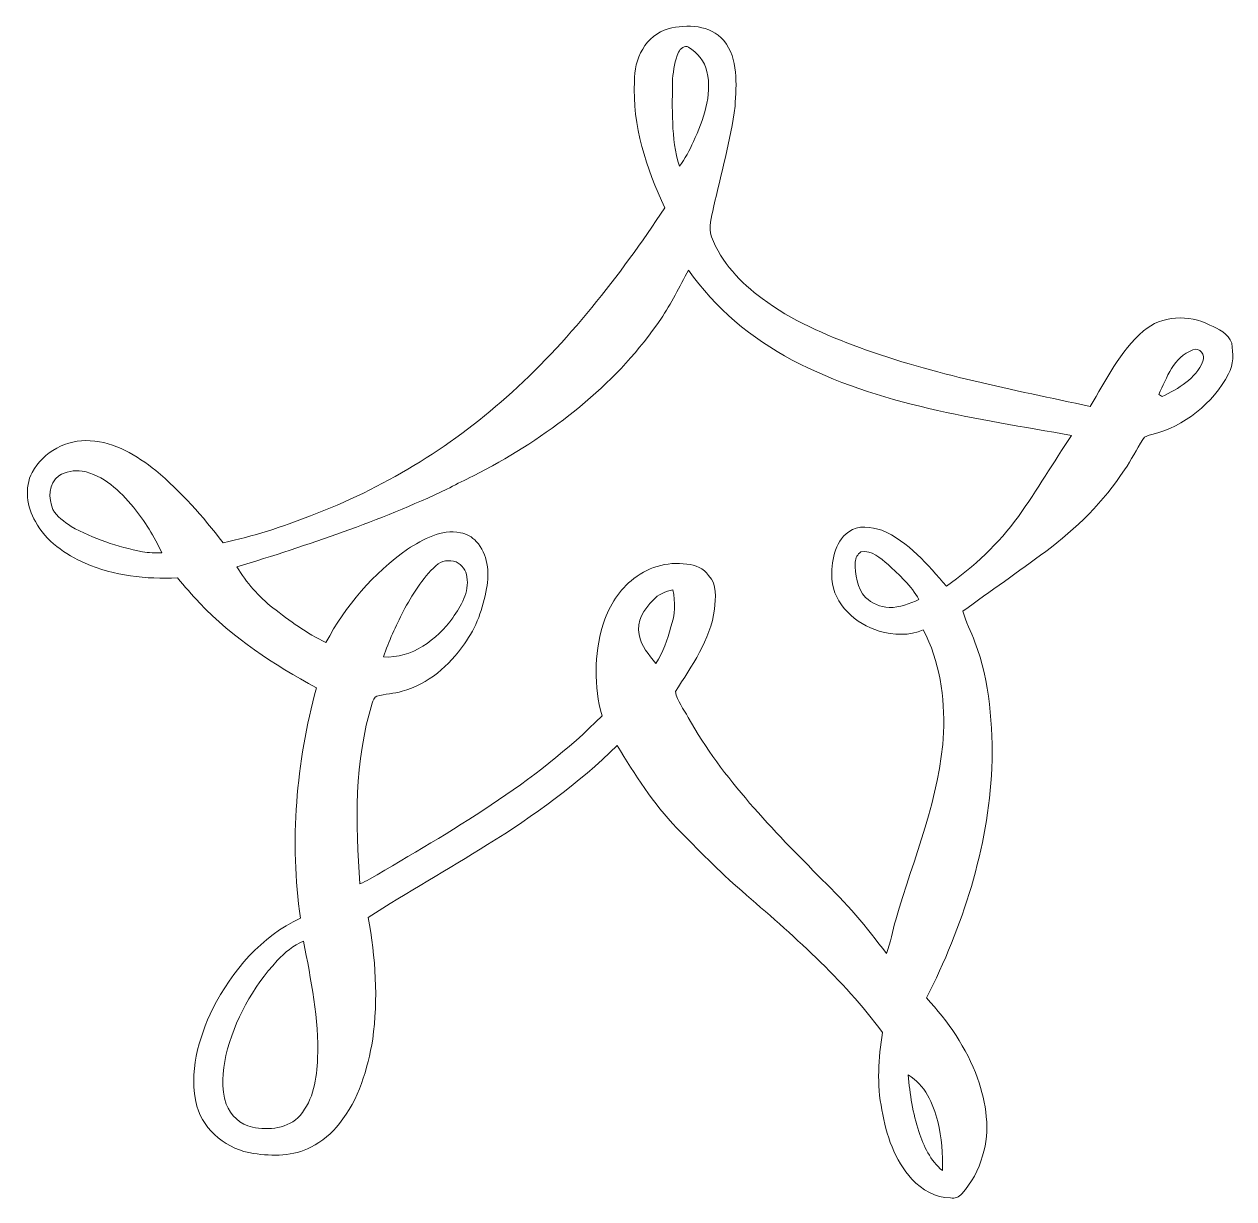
# Model space of a CAD drawing. Header units: centimetres. Extents: x -16.4 to 16.3, y -15.8 to 15.9.
import ezdxf

# ---------------------------------------------------------------- set-up
doc = ezdxf.new("R2010")
doc.units = ezdxf.units.CM
doc.header["$MEASUREMENT"] = 0
doc.layers.add('Layer 1', color=7, linetype='Continuous')

msp = doc.modelspace()

# ---------------------------------------------------------------- linework, layer by layer
at = {"layer": 'Layer 1', "color": 251, "lineweight": 9}
for points, knots in [([(1.03272, 15.75991), (1.5365, 15.88373), (2.17185, 15.8728), (2.53204, 15.441), (2.53204, 15.441), (2.93703, 14.94817), (2.87106, 14.26096), (2.83684, 13.66688), (2.83684, 13.66688), (2.71372, 12.74048), (2.45937, 11.83914), (2.25475, 10.92897), (2.25475, 10.92897), (2.19866, 10.67003), (2.10165, 10.39839), (2.20395, 10.13734), (2.20395, 10.13734), (2.46182, 9.45083), (2.98994, 8.90191), (3.56885, 8.47011), (3.56885, 8.47011), (4.36437, 7.88273), (5.27806, 7.48798), (6.20093, 7.14825), (6.20093, 7.14825), (8.21917, 6.40953), (10.33901, 6.01936), (12.43169, 5.55687), (12.43169, 5.55687), (12.87231, 6.26454), (13.22579, 7.05547), (13.87949, 7.60051), (13.87949, 7.60051), (14.36526, 8.02243), (15.10645, 8.04219), (15.6656, 7.75785), (15.6656, 7.75785), (15.90126, 7.64778), (16.16972, 7.53137), (16.26356, 7.26643), (16.26356, 7.26643), (16.30025, 6.98844), (16.31648, 6.68964), (16.17325, 6.4367), (16.17325, 6.4367), (15.7485, 5.64118), (14.98368, 5.0164), (14.10315, 4.80156), (14.10315, 4.80156), (14.01354, 4.7677), (13.89713, 4.76558), (13.8562, 4.66468), (13.8562, 4.66468), (13.68687, 4.39587), (13.54576, 4.11012), (13.36408, 3.84906), (13.36408, 3.84906), (12.80422, 2.98405), (12.05527, 2.25451), (11.2326, 1.64032), (11.2326, 1.64032), (10.48929, 1.09881), (9.7414, 0.564), (8.99422, 0.02848), (8.99422, 0.02848), (9.06795, -0.26221), (9.22494, -0.52185), (9.31983, -0.80514), (9.31983, -0.80514), (9.73435, -1.8864), (9.80279, -3.0615), (9.77986, -4.20768), (9.77986, -4.20768), (9.67543, -6.38043), (8.99246, -8.49146), (8.01032, -10.42115), (8.01032, -10.42115), (8.5984, -11.04874), (9.09441, -11.77723), (9.39251, -12.58721), (9.39251, -12.58721), (9.61546, -13.25572), (9.75375, -14.00079), (9.52338, -14.68659), (9.52338, -14.68659), (9.42355, -15.06618), (9.22423, -15.41543), (8.96847, -15.71141), (8.96847, -15.71141), (8.89615, -15.80101), (8.77444, -15.84582), (8.65943, -15.82183), (8.65943, -15.82183), (8.25445, -15.83382), (7.88897, -15.59605), (7.61486, -15.31877), (7.61486, -15.31877), (7.15272, -14.79842), (6.91742, -14.1232), (6.80594, -13.44622), (6.80594, -13.44622), (6.66342, -12.7576), (6.71245, -12.04746), (6.82005, -11.35778), (6.82005, -11.35778), (5.75396, -9.89622), (4.37742, -8.70911), (3.01887, -7.53049), (3.01887, -7.53049), (2.40115, -6.99815), (1.8353, -6.41007), (1.26238, -5.83081), (1.26238, -5.83081), (0.62315, -5.16653), (0.12573, -4.38759), (-0.34699, -3.6009), (-0.34699, -3.6009), (-1.40286, -4.6303), (-2.60018, -5.50343), (-3.85254, -6.27813), (-3.85254, -6.27813), (-4.92146, -6.94523), (-6.01648, -7.57), (-7.08152, -8.2431), (-7.08152, -8.2431), (-6.87514, -9.32648), (-6.80741, -10.44055), (-6.95558, -11.53593), (-6.95558, -11.53593), (-7.09704, -12.34203), (-7.33129, -13.164), (-7.85375, -13.8117), (-7.85375, -13.8117), (-8.0566, -14.08087), (-8.32718, -14.295), (-8.62633, -14.44811), (-8.62633, -14.44811), (-9.098, -14.70423), (-9.66174, -14.69153), (-10.17855, -14.62309), (-10.17855, -14.62309), (-10.87071, -14.51584), (-11.51699, -14.02725), (-11.70891, -13.33968), (-11.70891, -13.33968), (-11.93327, -12.44257), (-11.66869, -11.51582), (-11.27675, -10.7062), (-11.27675, -10.7062), (-10.74723, -9.69267), (-9.96795, -8.7451), (-8.90573, -8.26921), (-8.90573, -8.26921), (-9.21229, -6.19346), (-9.02003, -4.0641), (-8.47923, -2.04303), (-8.47923, -2.04303), (-9.62117, -1.41685), (-10.73594, -0.70142), (-11.63412, 0.25249), (-11.63412, 0.25249), (-11.84296, 0.46839), (-12.03628, 0.69805), (-12.23137, 0.9263), (-12.23137, 0.9263), (-13.07733, 0.89173), (-13.94763, 0.97392), (-14.72727, 1.32388), (-14.72727, 1.32388), (-15.26738, 1.55918), (-15.78631, 1.91796), (-16.07312, 2.44677), (-16.07312, 2.44677), (-16.30243, 2.84118), (-16.3751, 3.36223), (-16.16202, 3.77674), (-16.16202, 3.77674), (-15.85475, 4.32743), (-15.22081, 4.6795), (-14.58969, 4.63258), (-14.58969, 4.63258), (-13.92082, 4.60365), (-13.33133, 4.22901), (-12.82051, 3.8286), (-12.82051, 3.8286), (-12.13577, 3.2564), (-11.54239, 2.58294), (-10.99912, 1.87703), (-10.99912, 1.87703), (-10.19337, 2.04743), (-9.40349, 2.30143), (-8.63833, 2.60587), (-8.63833, 2.60587), (-6.69558, 3.3333), (-4.88936, 4.42585), (-3.34243, 5.80805), (-3.34243, 5.80805), (-1.67308, 7.29289), (-0.29337, 9.06948), (0.94029, 10.92403), (0.94029, 10.92403), (0.4376, 11.98871), (0.05835, 13.14618), (0.11762, 14.33821), (0.11762, 14.33821), (0.09786, 14.93088), (0.42559, 15.59657), (1.03272, 15.75991), (1.03272, 15.75991), (1.03272, 15.75991), (1.03272, 15.75991), (1.03272, 15.75991)], [0, 0, 0, 0, 0.01851852, 0.01851852, 0.01851852, 0.01851852, 0.03703704, 0.03703704, 0.03703704, 0.03703704, 0.05555556, 0.05555556, 0.05555556, 0.05555556, 0.07407407, 0.07407407, 0.07407407, 0.07407407, 0.09259259, 0.09259259, 0.09259259, 0.09259259, 0.11111111, 0.11111111, 0.11111111, 0.11111111, 0.12962963, 0.12962963, 0.12962963, 0.12962963, 0.14814815, 0.14814815, 0.14814815, 0.14814815, 0.16666667, 0.16666667, 0.16666667, 0.16666667, 0.18518519, 0.18518519, 0.18518519, 0.18518519, 0.2037037, 0.2037037, 0.2037037, 0.2037037, 0.22222222, 0.22222222, 0.22222222, 0.22222222, 0.24074074, 0.24074074, 0.24074074, 0.24074074, 0.25925926, 0.25925926, 0.25925926, 0.25925926, 0.27777778, 0.27777778, 0.27777778, 0.27777778, 0.2962963, 0.2962963, 0.2962963, 0.2962963, 0.31481481, 0.31481481, 0.31481481, 0.31481481, 0.33333333, 0.33333333, 0.33333333, 0.33333333, 0.35185185, 0.35185185, 0.35185185, 0.35185185, 0.37037037, 0.37037037, 0.37037037, 0.37037037, 0.38888889, 0.38888889, 0.38888889, 0.38888889, 0.40740741, 0.40740741, 0.40740741, 0.40740741, 0.42592593, 0.42592593, 0.42592593, 0.42592593, 0.44444444, 0.44444444, 0.44444444, 0.44444444, 0.46296296, 0.46296296, 0.46296296, 0.46296296, 0.48148148, 0.48148148, 0.48148148, 0.48148148, 0.5, 0.5, 0.5, 0.5, 0.51851852, 0.51851852, 0.51851852, 0.51851852, 0.53703704, 0.53703704, 0.53703704, 0.53703704, 0.55555556, 0.55555556, 0.55555556, 0.55555556, 0.57407407, 0.57407407, 0.57407407, 0.57407407, 0.59259259, 0.59259259, 0.59259259, 0.59259259, 0.61111111, 0.61111111, 0.61111111, 0.61111111, 0.62962963, 0.62962963, 0.62962963, 0.62962963, 0.64814815, 0.64814815, 0.64814815, 0.64814815, 0.66666667, 0.66666667, 0.66666667, 0.66666667, 0.68518519, 0.68518519, 0.68518519, 0.68518519, 0.7037037, 0.7037037, 0.7037037, 0.7037037, 0.72222222, 0.72222222, 0.72222222, 0.72222222, 0.74074074, 0.74074074, 0.74074074, 0.74074074, 0.75925926, 0.75925926, 0.75925926, 0.75925926, 0.77777778, 0.77777778, 0.77777778, 0.77777778, 0.7962963, 0.7962963, 0.7962963, 0.7962963, 0.81481481, 0.81481481, 0.81481481, 0.81481481, 0.83333333, 0.83333333, 0.83333333, 0.83333333, 0.85185185, 0.85185185, 0.85185185, 0.85185185, 0.87037037, 0.87037037, 0.87037037, 0.87037037, 0.88888889, 0.88888889, 0.88888889, 0.88888889, 0.90740741, 0.90740741, 0.90740741, 0.90740741, 0.92592593, 0.92592593, 0.92592593, 0.92592593, 0.94444444, 0.94444444, 0.94444444, 0.94444444, 0.96296296, 0.96296296, 0.96296296, 0.96296296, 1, 1, 1, 1]), ([(1.31178, 15.12526), (1.21052, 14.90054), (1.17454, 14.65148), (1.1488, 14.40842), (1.1488, 14.40842), (1.14103, 13.61996), (1.10151, 12.80892), (1.33118, 12.04445), (1.33118, 12.04445), (1.48782, 12.24765), (1.6067, 12.47802), (1.71218, 12.7112), (1.71218, 12.7112), (1.98276, 13.29681), (2.22477, 13.95157), (2.07766, 14.6035), (2.07766, 14.6035), (2.01839, 14.88361), (1.80778, 15.10833), (1.5806, 15.26743), (1.5806, 15.26743), (1.47229, 15.32952), (1.35411, 15.22122), (1.31178, 15.12526), (1.31178, 15.12526), (1.31178, 15.12526), (1.31178, 15.12526), (1.31178, 15.12526)], [0, 0, 0, 0, 0.125, 0.125, 0.125, 0.125, 0.25, 0.25, 0.25, 0.25, 0.375, 0.375, 0.375, 0.375, 0.5, 0.5, 0.5, 0.5, 0.625, 0.625, 0.625, 0.625, 0.75, 0.75, 0.75, 0.75, 1, 1, 1, 1]), ([(0.82705, 7.91731), (-0.31454, 6.23279), (-1.94896, 4.93985), (-3.71496, 3.95807), (-3.71496, 3.95807), (-4.11888, 3.73018), (-4.54293, 3.54109), (-4.95109, 3.32131), (-4.95109, 3.32131), (-6.77707, 2.45806), (-8.69724, 1.81495), (-10.62588, 1.22404), (-10.62588, 1.22404), (-10.36553, 0.80459), (-10.04556, 0.4183), (-9.6508, 0.11844), (-9.6508, 0.11844), (-9.1996, -0.22975), (-8.7364, -0.57442), (-8.21993, -0.8203), (-8.21993, -0.8203), (-7.69465, 0.17665), (-6.93229, 1.05259), (-6.01366, 1.70453), (-6.01366, 1.70453), (-5.58715, 1.95958), (-5.1056, 2.26297), (-4.58456, 2.14656), (-4.58456, 2.14656), (-4.41981, 2.12186), (-4.26882, 2.0319), (-4.15557, 1.9109), (-4.15557, 1.9109), (-3.84866, 1.57365), (-3.7901, 1.07341), (-3.88112, 0.64196), (-3.88112, 0.64196), (-3.96861, 0.10821), (-4.1584, -0.41567), (-4.4759, -0.85664), (-4.4759, -0.85664), (-4.88406, -1.44155), (-5.46192, -1.94249), (-6.15971, -2.13722), (-6.15971, -2.13722), (-6.38443, -2.20143), (-6.62114, -2.20707), (-6.84728, -2.26528), (-6.84728, -2.26528), (-6.91995, -2.2995), (-6.94076, -2.38593), (-6.97004, -2.45367), (-6.97004, -2.45367), (-7.45511, -4.02882), (-7.42442, -5.70769), (-7.29989, -7.33435), (-7.29989, -7.33435), (-7.2124, -7.29942), (-7.12773, -7.25815), (-7.04589, -7.21158), (-7.04589, -7.21158), (-4.83644, -5.91688), (-2.57655, -4.63242), (-0.75868, -2.79833), (-0.75868, -2.79833), (-0.98623, -2.00282), (-0.964, -1.14804), (-0.73893, -0.35429), (-0.73893, -0.35429), (-0.59288, 0.10291), (-0.34593, 0.53965), (0.02731, 0.84939), (0.02731, 0.84939), (0.43477, 1.2057), (0.99921, 1.38279), (1.53615, 1.29389), (1.53615, 1.29389), (1.76298, 1.27872), (1.99088, 1.18524), (2.12352, 0.99333), (2.12352, 0.99333), (2.35706, 0.74991), (2.30555, 0.38761), (2.28333, 0.08281), (2.28333, 0.08281), (2.17009, -0.75151), (1.66315, -1.45142), (1.22604, -2.14428), (1.22604, -2.14428), (1.27332, -2.40145), (1.45007, -2.61383), (1.56719, -2.84349), (1.56719, -2.84349), (2.50699, -4.50683), (3.85707, -5.88125), (5.1941, -7.22604), (5.1941, -7.22604), (5.82804, -7.83811), (6.40201, -8.5098), (6.92553, -9.21817), (6.92553, -9.21817), (7.04089, -8.92432), (7.09451, -8.61104), (7.18024, -8.30837), (7.18024, -8.30837), (7.66319, -6.63761), (8.38039, -5.00601), (8.47352, -3.24706), (8.47352, -3.24706), (8.50174, -2.2988), (8.37157, -1.3209), (7.92424, -0.47282), (7.92424, -0.47282), (7.55171, -0.64815), (7.11638, -0.61358), (6.72939, -0.5081), (6.72939, -0.5081), (6.09298, -0.32148), (5.50913, 0.20663), (5.44986, 0.89667), (5.44986, 0.89667), (5.44633, 1.34117), (5.50313, 1.89326), (5.90777, 2.16702), (5.90777, 2.16702), (6.16177, 2.36704), (6.51631, 2.30248), (6.80171, 2.21394), (6.80171, 2.21394), (7.53196, 1.91267), (8.03924, 1.27978), (8.55007, 0.7044), (8.55007, 0.7044), (9.29619, 1.22052), (9.95976, 1.85552), (10.49423, 2.58965), (10.49423, 2.58965), (10.99835, 3.3012), (11.4492, 4.04979), (11.93039, 4.77687), (11.93039, 4.77687), (9.36605, 5.22948), (6.71633, 5.59003), (4.37953, 6.81064), (4.37953, 6.81064), (3.27605, 7.39519), (2.29815, 8.21786), (1.57601, 9.24057), (1.57601, 9.24057), (1.33295, 8.79572), (1.12021, 8.33287), (0.82705, 7.91731), (0.82705, 7.91731), (0.82705, 7.91731), (0.82705, 7.91731), (0.82705, 7.91731)], [0, 0, 0, 0, 0.025, 0.025, 0.025, 0.025, 0.05, 0.05, 0.05, 0.05, 0.075, 0.075, 0.075, 0.075, 0.1, 0.1, 0.1, 0.1, 0.125, 0.125, 0.125, 0.125, 0.15, 0.15, 0.15, 0.15, 0.175, 0.175, 0.175, 0.175, 0.2, 0.2, 0.2, 0.2, 0.225, 0.225, 0.225, 0.225, 0.25, 0.25, 0.25, 0.25, 0.275, 0.275, 0.275, 0.275, 0.3, 0.3, 0.3, 0.3, 0.325, 0.325, 0.325, 0.325, 0.35, 0.35, 0.35, 0.35, 0.375, 0.375, 0.375, 0.375, 0.4, 0.4, 0.4, 0.4, 0.425, 0.425, 0.425, 0.425, 0.45, 0.45, 0.45, 0.45, 0.475, 0.475, 0.475, 0.475, 0.5, 0.5, 0.5, 0.5, 0.525, 0.525, 0.525, 0.525, 0.55, 0.55, 0.55, 0.55, 0.575, 0.575, 0.575, 0.575, 0.6, 0.6, 0.6, 0.6, 0.625, 0.625, 0.625, 0.625, 0.65, 0.65, 0.65, 0.65, 0.675, 0.675, 0.675, 0.675, 0.7, 0.7, 0.7, 0.7, 0.725, 0.725, 0.725, 0.725, 0.75, 0.75, 0.75, 0.75, 0.775, 0.775, 0.775, 0.775, 0.8, 0.8, 0.8, 0.8, 0.825, 0.825, 0.825, 0.825, 0.85, 0.85, 0.85, 0.85, 0.875, 0.875, 0.875, 0.875, 0.9, 0.9, 0.9, 0.9, 0.925, 0.925, 0.925, 0.925, 0.95, 0.95, 0.95, 0.95, 1, 1, 1, 1]), ([(15.20946, 7.0844), (14.69405, 6.89531), (14.50038, 6.34004), (14.29153, 5.88072), (14.29153, 5.88072), (14.31376, 5.86661), (14.35891, 5.83874), (14.38149, 5.82463), (14.38149, 5.82463), (14.81541, 6.04088), (15.2906, 6.30264), (15.47863, 6.77748), (15.47863, 6.77748), (15.57176, 6.9447), (15.38408, 7.17083), (15.20946, 7.0844), (15.20946, 7.0844), (15.20946, 7.0844), (15.20946, 7.0844), (15.20946, 7.0844)], [0, 0, 0, 0, 0.16666667, 0.16666667, 0.16666667, 0.16666667, 0.33333333, 0.33333333, 0.33333333, 0.33333333, 0.5, 0.5, 0.5, 0.5, 0.66666667, 0.66666667, 0.66666667, 0.66666667, 1, 1, 1, 1]), ([(-15.43847, 3.68643), (-15.71787, 3.47512), (-15.73093, 3.07542), (-15.59828, 2.77803), (-15.59828, 2.77803), (-15.49633, 2.57271), (-15.29136, 2.44395), (-15.10757, 2.31871), (-15.10757, 2.31871), (-14.51278, 1.97722), (-13.84921, 1.77261), (-13.18105, 1.63044), (-13.18105, 1.63044), (-13.00889, 1.59763), (-12.83215, 1.61033), (-12.65753, 1.5994), (-12.65753, 1.5994), (-12.85649, 2.0439), (-13.12178, 2.45735), (-13.41953, 2.84153), (-13.41953, 2.84153), (-13.78606, 3.27474), (-14.23409, 3.70513), (-14.81123, 3.81378), (-14.81123, 3.81378), (-15.02678, 3.84589), (-15.25079, 3.79473), (-15.43847, 3.68643), (-15.43847, 3.68643), (-15.43847, 3.68643), (-15.43847, 3.68643), (-15.43847, 3.68643)], [0, 0, 0, 0, 0.11111111, 0.11111111, 0.11111111, 0.11111111, 0.22222222, 0.22222222, 0.22222222, 0.22222222, 0.33333333, 0.33333333, 0.33333333, 0.33333333, 0.44444444, 0.44444444, 0.44444444, 0.44444444, 0.55555556, 0.55555556, 0.55555556, 0.55555556, 0.66666667, 0.66666667, 0.66666667, 0.66666667, 0.77777778, 0.77777778, 0.77777778, 0.77777778, 1, 1, 1, 1]), ([(6.23867, 1.63009), (6.14695, 1.56976), (6.09192, 1.46287), (6.08663, 1.35422), (6.08663, 1.35422), (6.08204, 1.02225), (6.12508, 0.65325), (6.36356, 0.39995), (6.36356, 0.39995), (6.5336, 0.2338), (6.76502, 0.1396), (7.00138, 0.12267), (7.00138, 0.12267), (7.2836, 0.12549), (7.55242, 0.22568), (7.80571, 0.3428), (7.80571, 0.3428), (7.60745, 0.71922), (7.27372, 0.99968), (6.97175, 1.28966), (6.97175, 1.28966), (6.7629, 1.45829), (6.53395, 1.68795), (6.23867, 1.63009), (6.23867, 1.63009), (6.23867, 1.63009), (6.23867, 1.63009), (6.23867, 1.63009)], [0, 0, 0, 0, 0.125, 0.125, 0.125, 0.125, 0.25, 0.25, 0.25, 0.25, 0.375, 0.375, 0.375, 0.375, 0.5, 0.5, 0.5, 0.5, 0.625, 0.625, 0.625, 0.625, 0.75, 0.75, 0.75, 0.75, 1, 1, 1, 1]), ([(-5.24743, 1.25685), (-5.6189, 0.90795), (-5.89478, 0.47122), (-6.12867, 0.02178), (-6.12867, 0.02178), (-6.33222, -0.37651), (-6.52519, -0.7822), (-6.66348, -1.20836), (-6.66348, -1.20836), (-5.8976, -1.25634), (-5.22344, -0.74199), (-4.79199, -0.1525), (-4.79199, -0.1525), (-4.56904, 0.16712), (-4.34537, 0.54495), (-4.40888, 0.9517), (-4.40888, 0.9517), (-4.42581, 1.12844), (-4.55246, 1.27837), (-4.70449, 1.36021), (-4.70449, 1.36021), (-4.88759, 1.42618), (-5.10455, 1.3902), (-5.24743, 1.25685), (-5.24743, 1.25685), (-5.24743, 1.25685), (-5.24743, 1.25685), (-5.24743, 1.25685)], [0, 0, 0, 0, 0.125, 0.125, 0.125, 0.125, 0.25, 0.25, 0.25, 0.25, 0.375, 0.375, 0.375, 0.375, 0.5, 0.5, 0.5, 0.5, 0.625, 0.625, 0.625, 0.625, 0.75, 0.75, 0.75, 0.75, 1, 1, 1, 1]), ([(0.62209, 0.32587), (0.38537, 0.08633), (0.15501, -0.25127), (0.24814, -0.60476), (0.24814, -0.60476), (0.29436, -0.91062), (0.50779, -1.15403), (0.70005, -1.38404), (0.70005, -1.38404), (0.89796, -1.08489), (1.00485, -0.74022), (1.10504, -0.39909), (1.10504, -0.39909), (1.2137, -0.07735), (1.22887, 0.27225), (1.15761, 0.60386), (1.15761, 0.60386), (0.95723, 0.56505), (0.76038, 0.47968), (0.62209, 0.32587), (0.62209, 0.32587), (0.62209, 0.32587), (0.62209, 0.32587), (0.62209, 0.32587)], [0, 0, 0, 0, 0.14285714, 0.14285714, 0.14285714, 0.14285714, 0.28571429, 0.28571429, 0.28571429, 0.28571429, 0.42857143, 0.42857143, 0.42857143, 0.42857143, 0.57142857, 0.57142857, 0.57142857, 0.57142857, 0.71428571, 0.71428571, 0.71428571, 0.71428571, 1, 1, 1, 1]), ([(-9.53614, -9.41221), (-10.20713, -10.13011), (-10.68938, -11.02193), (-10.92362, -11.9762), (-10.92362, -11.9762), (-11.01852, -12.40553), (-11.0545, -12.86061), (-10.91727, -13.28571), (-10.91727, -13.28571), (-10.80156, -13.59403), (-10.53028, -13.83922), (-10.20924, -13.91471), (-10.20924, -13.91471), (-9.7718, -14.00149), (-9.23134, -13.94964), (-8.91879, -13.59333), (-8.91879, -13.59333), (-8.55543, -13.17211), (-8.46406, -12.58862), (-8.44605, -12.05134), (-8.44605, -12.05134), (-8.40267, -10.98172), (-8.63057, -9.93114), (-8.82354, -8.88551), (-8.82354, -8.88551), (-9.10364, -8.99205), (-9.33365, -9.19666), (-9.53614, -9.41221), (-9.53614, -9.41221), (-9.53614, -9.41221), (-9.53614, -9.41221), (-9.53614, -9.41221)], [0, 0, 0, 0, 0.11111111, 0.11111111, 0.11111111, 0.11111111, 0.22222222, 0.22222222, 0.22222222, 0.22222222, 0.33333333, 0.33333333, 0.33333333, 0.33333333, 0.44444444, 0.44444444, 0.44444444, 0.44444444, 0.55555556, 0.55555556, 0.55555556, 0.55555556, 0.66666667, 0.66666667, 0.66666667, 0.66666667, 0.77777778, 0.77777778, 0.77777778, 0.77777778, 1, 1, 1, 1]), ([(7.51573, -12.49831), (7.56088, -13.01689), (7.64097, -13.53653), (7.8043, -14.03218), (7.8043, -14.03218), (7.93658, -14.42095), (8.11756, -14.81535), (8.4393, -15.08382), (8.4393, -15.08382), (8.45447, -14.64002), (8.42837, -14.19235), (8.31583, -13.7616), (8.31583, -13.7616), (8.19342, -13.2716), (7.96693, -12.76818), (7.51573, -12.49831)], [0, 0, 0, 0, 0.2, 0.2, 0.2, 0.2, 0.4, 0.4, 0.4, 0.4, 0.6, 0.6, 0.6, 0.6, 1, 1, 1, 1])]:
    msp.add_open_spline(points, degree=3, knots=knots, dxfattribs=at)

doc.saveas('drawing.dxf')
